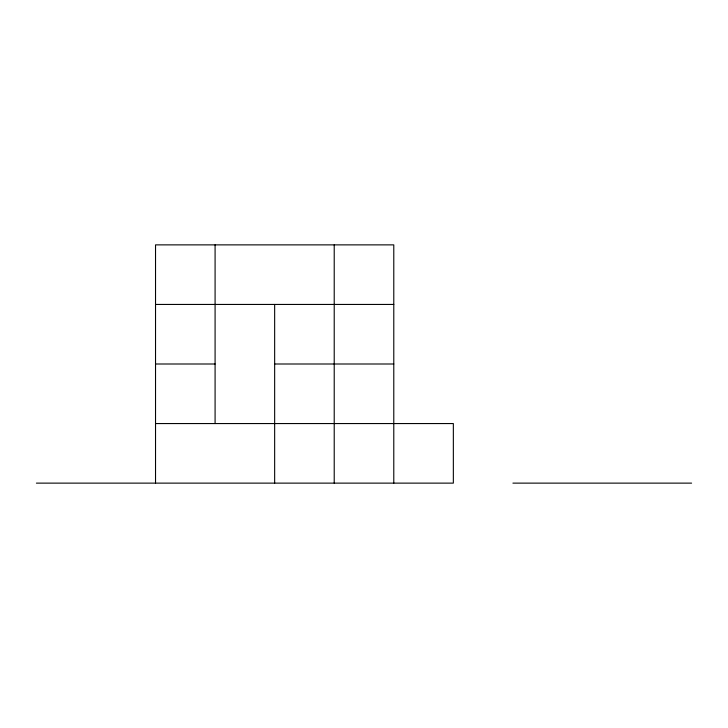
<?xml version="1.0" encoding="UTF-8"?>
<svg xmlns="http://www.w3.org/2000/svg" width="728" height="728" viewBox="0 0 728 728"><rect width="100%" height="100%" fill="white"/><g stroke="black" fill="none" stroke-linecap="round" stroke-linejoin="round"><path stroke-width="1.09" d="M155.528 304.441L393.784 304.441M155.528 364L215.088 364M274.656 364L393.784 364M155.528 423.56L453.344 423.56L453.344 483.128L36.4 483.128M512.912 483.128L691.6 483.128M393.784 483.128L393.784 244.872L155.528 244.872L155.528 483.128M334.216 244.872L334.216 483.128M274.656 304.441L274.656 483.128M215.088 244.872L215.088 423.56"/></g></svg>
